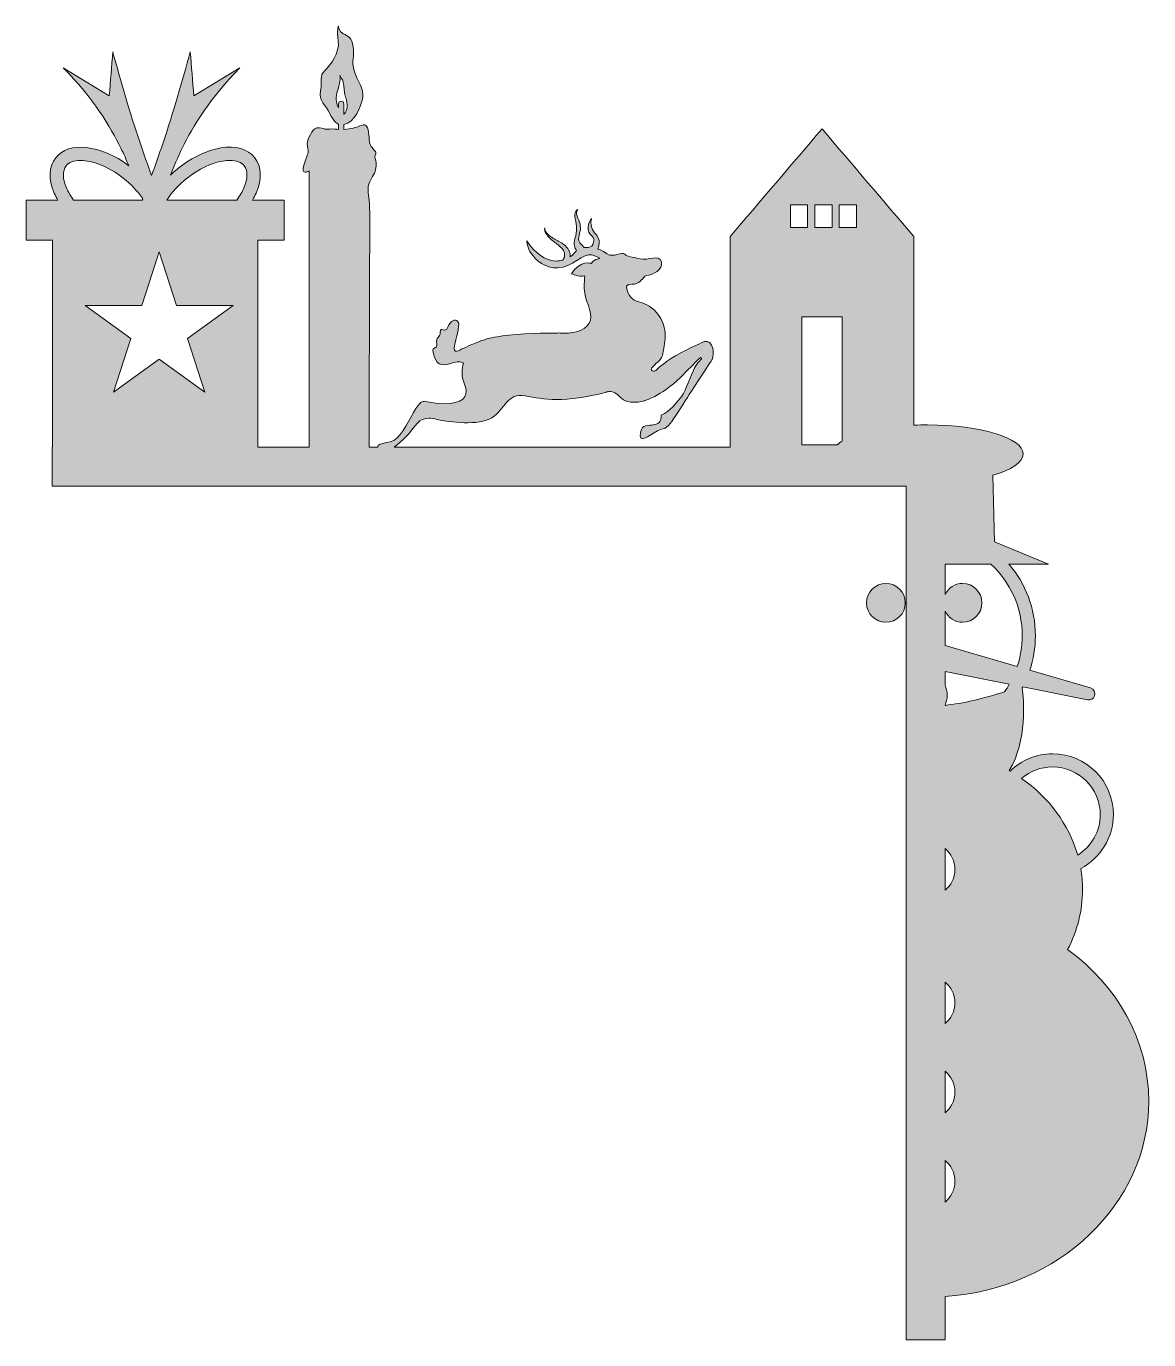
# Model space of a CAD drawing. Extents: x 309 to 2692, y -2894 to -106.
import ezdxf

# ---------------------------------------------------------------- set-up
doc = ezdxf.new("R2010")
doc.units = 0
doc.header["$MEASUREMENT"] = 0
doc.layers.add('Layer 1', color=7, linetype='Continuous')

# ---------------------------------------------------------------- blocks, each defined once
blk = doc.blocks.new('block 2')
at = {"layer": 'Layer 1', "true_color": 0xffffff}
h = blk.add_hatch(color=7, dxfattribs=at)
h.dxf.hatch_style = 2
edge = h.paths.add_edge_path()
edge.add_spline(control_points=[(2519.5, -2065.7), (2540.2, -2026.2), (2551.1, -1982.5), (2551.1, -1938.6), (2551.1, -1923.2), (2549.8, -1908.2), (2547.3, -1893.4), (2589.5, -1871.5), (2616.6, -1827.7), (2616.6, -1779.1), (2616.6, -1708), (2558.8, -1650.1), (2487.6, -1650.1), (2453.5, -1650.1), (2421.5, -1663.3), (2397.5, -1686.9), (2396.8, -1686.5), (2396.2, -1686.1), (2395.4, -1685.7), (2434.2, -1622.9), (2426.1, -1533.4), (2423.3, -1510.2), (2423.6, -1509.5), (2423.9, -1508.8), (2424.3, -1508.1), (2424.3, -1508.1), (2561.8, -1535.5), (2561.8, -1535.5), (2568.1, -1536.7), (2574.3, -1533.2), (2576.5, -1527.2), (2579.1, -1520.2), (2575.2, -1512.4), (2568, -1510.3), (2568, -1510.3), (2439.3, -1472.6), (2439.3, -1472.6), (2446.9, -1449.5), (2451, -1425), (2451, -1399.4), (2451, -1341.4), (2429.9, -1288.2), (2395, -1247.2), (2395, -1247.2), (2479.1, -1247.2), (2479.1, -1247.2), (2479.1, -1247.2), (2364.1, -1200.3), (2364.1, -1200.3), (2364.1, -1200.3), (2360.8, -1058.6), (2360.8, -1058.6), (2400.2, -1047.3), (2424.8, -1031.3), (2424.8, -1013.5), (2424.8, -979.4), (2334.2, -951.8), (2222.4, -951.8), (2212.5, -951.8), (2202.8, -952), (2193.3, -952.4), (2193.3, -952.4), (2193.3, -552), (2193.3, -552), (2128.3, -475.9), (2063.2, -399.7), (1998.2, -323.5), (1933.2, -399.7), (1868.1, -475.9), (1803.1, -552), (1803.1, -552), (1803.1, -999.2), (1803.1, -999.2), (1803.1, -999.2), (1090.3, -999.2), (1090.3, -999.2), (1123.2, -975), (1137.1, -944.8), (1149.7, -940.5), (1164.7, -935.4), (1170.4, -938.2), (1187.4, -941.6), (1204.5, -945.1), (1269.8, -954.7), (1297.7, -936.5), (1325.5, -918.4), (1330, -882.8), (1368.1, -890.2), (1406.2, -897.6), (1452.7, -905.7), (1540.9, -882.2), (1540.9, -882.2), (1554.2, -875.2), (1569.9, -893.2), (1585.6, -911.2), (1619.9, -900.9), (1619.9, -900.9), (1619.9, -900.9), (1655.9, -892.2), (1698.2, -850.5), (1740.5, -808.7), (1737.7, -807.7), (1741.9, -809.5), (1746, -811.3), (1732.8, -816.9), (1724.4, -837.8), (1716, -858.6), (1705.9, -885.4), (1697.1, -895.1), (1688.4, -904.7), (1677, -922.2), (1656.7, -931), (1656.7, -931), (1657.7, -938.5), (1654.2, -944.9), (1650.6, -951.3), (1635, -952.4), (1623.8, -953.7), (1612.5, -955), (1610.4, -974.7), (1614.2, -980.7), (1618.1, -986.7), (1649.6, -961), (1660.3, -960.4), (1670.9, -959.8), (1683.7, -937.7), (1683.7, -937.7), (1683.7, -937.7), (1708.5, -900.7), (1716.5, -887.5), (1724.4, -874.2), (1764.6, -814), (1764.6, -814), (1764.6, -814), (1771.2, -794.7), (1763.8, -782.2), (1756.4, -769.7), (1744.9, -776.3), (1744.9, -776.3), (1744.9, -776.3), (1702.4, -794.9), (1676.9, -811.7), (1651.3, -828.6), (1647.5, -835.2), (1643.9, -836.9), (1640.3, -838.6), (1630.7, -837.5), (1639.8, -827.5), (1648.8, -817.4), (1658.3, -815), (1660.4, -799.6), (1662.5, -784.3), (1675.7, -746), (1647.1, -713.3), (1618.5, -680.5), (1590.5, -701.9), (1583.1, -658.4), (1583.1, -658.4), (1582.3, -652.5), (1595.6, -653.2), (1609, -653.9), (1617.9, -641.3), (1619.2, -639.5), (1620.5, -637.8), (1622.5, -634.7), (1629.7, -633.9), (1637, -633), (1662, -622.9), (1657.3, -605.5), (1652.6, -588), (1629.2, -603.9), (1612, -599.4), (1594.8, -594.8), (1584.7, -595.2), (1579.6, -589.3), (1574.5, -583.3), (1553.8, -597.7), (1542.3, -588.9), (1530.9, -580.1), (1522.5, -578.7), (1522.5, -578.7), (1526.5, -568.1), (1525.5, -560.9), (1524.1, -556.5), (1520.8, -546.6), (1513.2, -544.1), (1509.5, -533.7), (1506.6, -525.8), (1507.8, -518.2), (1509.1, -513.3), (1506.8, -516.3), (1502.2, -523.2), (1502, -532.5), (1501.9, -535.7), (1501.6, -539.2), (1503.6, -542.8), (1508.7, -552.3), (1515.7, -551.1), (1513.4, -564.7), (1511.1, -578.3), (1493.7, -575.1), (1493.7, -575.1), (1493.7, -575.1), (1483, -565.8), (1481.9, -560.7), (1480.7, -555.6), (1483.7, -544.5), (1485, -539.8), (1486.3, -535.2), (1486.1, -525.9), (1479.7, -512.6), (1473.3, -499.2), (1480, -494.5), (1480, -494.5), (1480, -494.5), (1470.2, -497.7), (1474.2, -514), (1478.2, -530.3), (1478.3, -540), (1473.9, -555.9), (1469.5, -571.8), (1473.6, -574.1), (1477.2, -581.5), (1475, -584.6), (1470.8, -590.1), (1464, -594.9), (1464.1, -590.4), (1463.2, -585.9), (1461.2, -582.1), (1461, -581.6), (1460.7, -581), (1460.4, -580.5), (1460.4, -580.5), (1459.5, -579), (1459.5, -579), (1459.5, -579), (1458.6, -577.5), (1458.6, -577.5), (1458.3, -577), (1457.9, -576.6), (1457.5, -576.2), (1457.5, -576.2), (1455.3, -573.5), (1455.3, -573.5), (1454.6, -572.7), (1453.7, -572), (1452.9, -571.3), (1452.1, -570.5), (1451.3, -569.8), (1450.5, -569.1), (1450.5, -569.1), (1447.8, -567.2), (1447.8, -567.2), (1447, -566.6), (1446.1, -566), (1445.2, -565.4), (1445.2, -565.4), (1442.5, -563.9), (1442.5, -563.9), (1440.7, -562.8), (1438.9, -561.8), (1437.2, -560.9), (1435.5, -560), (1433.7, -559.2), (1432, -558.2), (1428.7, -556.2), (1425.3, -554.2), (1422.2, -551.9), (1419.1, -549.6), (1416.2, -547), (1413.7, -544.1), (1412.4, -542.6), (1411.3, -541), (1410.5, -539.3), (1409.7, -537.5), (1409.2, -535.6), (1409.7, -533.6), (1408.9, -535.5), (1409.1, -537.6), (1409.7, -539.6), (1410.2, -541.5), (1411.1, -543.4), (1412.2, -545.1), (1414.3, -548.6), (1417, -551.8), (1419.9, -554.6), (1422.8, -557.5), (1425.9, -560.1), (1429, -562.6), (1430.6, -563.9), (1432.3, -565), (1433.9, -566.3), (1435.6, -567.5), (1437, -568.7), (1438.5, -569.8), (1444.4, -574.4), (1449.5, -580.1), (1451.3, -586.1), (1452.2, -589.1), (1452.1, -592.1), (1451.5, -594.9), (1451.3, -595.6), (1451, -596.2), (1450.8, -596.9), (1450.5, -597.6), (1450.3, -598.3), (1449.9, -598.9), (1449.5, -599.5), (1449.2, -600.2), (1448.7, -600.7), (1448.6, -601), (1448.3, -601.3), (1448.1, -601.6), (1448, -601.7), (1447.9, -601.8), (1447.8, -601.9), (1447.8, -601.9), (1447.7, -602.1), (1447.7, -602.1), (1447.7, -602.1), (1447.7, -602.1), (1447.7, -602.1), (1447.7, -602.1), (1447.7, -602.1), (1447.7, -602.1), (1443.6, -603.1), (1438.5, -604), (1432.9, -603.9), (1411.8, -603.6), (1388.4, -587.1), (1371.8, -561), (1371.8, -561), (1371.8, -575.8), (1381.5, -588.8), (1391.1, -601.9), (1409.6, -619.5), (1437.7, -618.7), (1465.8, -617.8), (1492.5, -585.7), (1509.8, -591.1), (1527.2, -596.5), (1526, -598.8), (1526, -598.8), (1526, -598.8), (1511.3, -601.3), (1508.1, -609), (1508.1, -609), (1486.3, -601.1), (1466.4, -630.9), (1466.4, -630.9), (1481.7, -638.1), (1495.1, -635.3), (1495.1, -635.3), (1489.7, -666.4), (1499.1, -690), (1508.4, -713.5), (1513.3, -733.7), (1493.7, -747.1), (1474.1, -760.4), (1442, -756.7), (1440.3, -756.7), (1438.6, -756.7), (1372.7, -756.8), (1333.7, -761.4), (1294.7, -765.9), (1282.2, -768.2), (1232.6, -791.3), (1232.6, -791.3), (1212.4, -805.9), (1218.8, -780.3), (1225.2, -754.7), (1230.2, -737.5), (1224.8, -731.9), (1219.4, -726.2), (1210.1, -729.9), (1204, -744.3), (1198, -758.7), (1188.1, -741.7), (1187.9, -754.7), (1187.7, -767.8), (1178.1, -765), (1180.5, -779), (1183, -793), (1168.8, -783.9), (1172.8, -797.9), (1176.7, -811.9), (1179.8, -830.7), (1207.8, -822), (1235.8, -813.3), (1237, -821.4), (1237, -821.4), (1237, -821.4), (1230.7, -845.3), (1237.9, -861.2), (1245.1, -877.1), (1248.1, -897.3), (1219.9, -904.5), (1191.7, -911.7), (1157, -900.7), (1154.4, -901.7), (1151.7, -902.6), (1145.1, -900.6), (1131.3, -925.2), (1117.5, -949.8), (1103.3, -983.1), (1081.5, -987.5), (1059.7, -991.8), (1055.7, -993.9), (1055.2, -999), (1055.2, -999.1), (1055.1, -999.2), (1055.1, -999.2), (1055.1, -999.2), (1037.3, -999.2), (1037.3, -999.2), (1037.3, -999.2), (1037.8, -602.5), (1037.8, -602.5), (1037.8, -602.5), (1040.7, -497.9), (1036.1, -468.9), (1031.6, -439.9), (1037.8, -439.3), (1048.1, -417.1), (1052.5, -407.6), (1053.1, -397.9), (1050.3, -387.7), (1049.6, -385.2), (1048.8, -382.5), (1049.6, -380), (1050.1, -378.7), (1051.1, -377.6), (1051.4, -376.2), (1052, -373.9), (1050.7, -371.5), (1049.1, -369.8), (1046.3, -366.7), (1043.7, -363.9), (1041.4, -360.5), (1034.6, -350), (1038.5, -332.3), (1033.6, -321.2), (1028.6, -310.1), (1022, -316.3), (1008.4, -320.3), (995.3, -324.2), (993.5, -323.8), (983.2, -324.7), (983.2, -324.7), (983.2, -314), (983.2, -314), (1006.5, -309.9), (1019.7, -276.1), (1023.3, -257.6), (1027.1, -238), (1011.4, -221.2), (1005.2, -200.3), (999, -179.3), (1006.5, -169.8), (1003.3, -149.3), (1000.1, -128.8), (992.2, -126.7), (982.1, -121.4), (972.1, -116), (971.7, -105.6), (971.7, -105.6), (971.7, -105.6), (968.3, -113.2), (971.5, -137.3), (974.7, -161.4), (955.3, -187.7), (942.9, -199.4), (930.5, -211.1), (938, -219.9), (933.9, -242.7), (929.9, -265.5), (944.4, -270.9), (954, -291.8), (960.6, -306.1), (968.1, -311.7), (972.1, -313.8), (972.1, -313.8), (972.1, -324.8), (972.1, -324.8), (967.4, -324.2), (963.1, -323.2), (953.4, -323.8), (938, -324.6), (947.2, -322.9), (931.4, -321.2), (924.2, -320.4), (918.5, -324.2), (915.2, -330.4), (912.1, -336.1), (907.6, -343.9), (906, -350.2), (904.4, -356.8), (907.7, -363), (907.6, -369.6), (907.3, -380.7), (907.6, -371.3), (898.8, -398.1), (889.9, -424.8), (909.8, -412.6), (909.8, -412.6), (909.8, -412.6), (909.8, -999.2), (909.8, -999.2), (909.8, -999.2), (801, -999.2), (801, -999.2), (801, -999.2), (801, -559.5), (801, -559.5), (801, -559.5), (856.5, -559.5), (856.5, -559.5), (856.5, -559.5), (856.5, -474.4), (856.5, -474.4), (856.5, -474.4), (789.7, -474.4), (789.7, -474.4), (792.5, -469.5), (795, -464.5), (797.1, -459.6), (809.8, -429.9), (808.8, -403.2), (794.1, -384.6), (779.5, -365.9), (753.9, -358.6), (722, -363.9), (693.1, -368.7), (661.6, -383.6), (633.5, -405.7), (627, -410.8), (620.9, -416.1), (615.1, -421.7), (622.8, -403.1), (631, -383.4), (640.2, -364.5), (662.6, -318.3), (699.4, -257.7), (762.5, -193.7), (762.5, -193.7), (665, -253.4), (665, -253.4), (662.5, -222.1), (659.9, -190.8), (657.4, -159.5), (641, -221.7), (621.7, -287.1), (598.9, -355.1), (591.1, -378.1), (583.2, -400.6), (575.2, -422.6), (567.2, -400.6), (559.3, -378.1), (551.6, -355.1), (528.7, -287.1), (509.4, -221.7), (493.1, -159.5), (490.5, -190.8), (488, -222.1), (485.4, -253.4), (485.4, -253.4), (387.9, -193.7), (387.9, -193.7), (451, -257.7), (487.8, -318.3), (510.2, -364.5), (516.2, -376.7), (521.7, -389.2), (527, -401.6), (466.8, -356.9), (399.5, -349.2), (371.7, -384.6), (357, -403.2), (356, -429.9), (368.7, -459.6), (370.8, -464.5), (373.3, -469.5), (376.1, -474.4), (376.1, -474.4), (309.3, -474.4), (309.3, -474.4), (309.3, -474.4), (309.3, -559.5), (309.3, -559.5), (309.3, -559.5), (364.9, -559.5), (364.9, -559.5), (364.9, -559.5), (364.9, -999.2), (364.9, -999.2), (364.9, -999.2), (364.6, -999.2), (364.6, -999.2), (364.6, -999.2), (364.6, -1081.7), (364.6, -1081.7), (364.6, -1081.7), (2057.3, -1081.7), (2057.3, -1081.7), (2057.3, -1081.7), (2176.8, -1081.7), (2176.8, -1081.7), (2176.8, -1081.7), (2176.8, -1247.2), (2176.8, -1247.2), (2176.8, -1247.2), (2176.8, -1481.4), (2176.8, -1481.4), (2176.8, -1481.4), (2176.8, -1863.2), (2176.8, -1863.2), (2176.8, -1863.2), (2176.8, -1927.9), (2176.8, -1927.9), (2176.8, -1927.9), (2176.8, -2146.4), (2176.8, -2146.4), (2176.8, -2146.4), (2176.8, -2211), (2176.8, -2211), (2176.8, -2211), (2176.8, -2335.7), (2176.8, -2335.7), (2176.8, -2335.7), (2176.8, -2400.4), (2176.8, -2400.4), (2176.8, -2400.4), (2176.8, -2525.1), (2176.8, -2525.1), (2176.8, -2525.1), (2176.8, -2589.8), (2176.8, -2589.8), (2176.8, -2589.8), (2176.8, -2801.6), (2176.8, -2801.6), (2176.8, -2801.6), (2176.8, -2893.9), (2176.8, -2893.9), (2176.8, -2893.9), (2259.3, -2893.9), (2259.3, -2893.9), (2259.3, -2893.9), (2259.3, -2802.3), (2259.3, -2802.3), (2500.8, -2785.9), (2691.6, -2606.2), (2691.6, -2387.6), (2691.6, -2258), (2624.5, -2142), (2519.5, -2065.7)], knot_values=[0, 0, 0, 0, 1, 1, 1, 2, 2, 2, 3, 3, 3, 4, 4, 4, 5, 5, 5, 6, 6, 6, 7, 7, 7, 8, 8, 8, 9, 9, 9, 10, 10, 10, 11, 11, 11, 12, 12, 12, 13, 13, 13, 14, 14, 14, 15, 15, 15, 16, 16, 16, 17, 17, 17, 18, 18, 18, 19, 19, 19, 20, 20, 20, 21, 21, 21, 22, 22, 22, 23, 23, 23, 24, 24, 24, 25, 25, 25, 26, 26, 26, 27, 27, 27, 28, 28, 28, 29, 29, 29, 30, 30, 30, 31, 31, 31, 32, 32, 32, 33, 33, 33, 34, 34, 34, 35, 35, 35, 36, 36, 36, 37, 37, 37, 38, 38, 38, 39, 39, 39, 40, 40, 40, 41, 41, 41, 42, 42, 42, 43, 43, 43, 44, 44, 44, 45, 45, 45, 46, 46, 46, 47, 47, 47, 48, 48, 48, 49, 49, 49, 50, 50, 50, 51, 51, 51, 52, 52, 52, 53, 53, 53, 54, 54, 54, 55, 55, 55, 56, 56, 56, 57, 57, 57, 58, 58, 58, 59, 59, 59, 60, 60, 60, 61, 61, 61, 62, 62, 62, 63, 63, 63, 64, 64, 64, 65, 65, 65, 66, 66, 66, 67, 67, 67, 68, 68, 68, 69, 69, 69, 70, 70, 70, 71, 71, 71, 72, 72, 72, 73, 73, 73, 74, 74, 74, 75, 75, 75, 76, 76, 76, 77, 77, 77, 78, 78, 78, 79, 79, 79, 80, 80, 80, 81, 81, 81, 82, 82, 82, 83, 83, 83, 84, 84, 84, 85, 85, 85, 86, 86, 86, 87, 87, 87, 88, 88, 88, 89, 89, 89, 90, 90, 90, 91, 91, 91, 92, 92, 92, 93, 93, 93, 94, 94, 94, 95, 95, 95, 96, 96, 96, 97, 97, 97, 98, 98, 98, 99, 99, 99, 100, 100, 100, 101, 101, 101, 102, 102, 102, 103, 103, 103, 104, 104, 104, 105, 105, 105, 106, 106, 106, 107, 107, 107, 108, 108, 108, 109, 109, 109, 110, 110, 110, 111, 111, 111, 112, 112, 112, 113, 113, 113, 114, 114, 114, 115, 115, 115, 116, 116, 116, 117, 117, 117, 118, 118, 118, 119, 119, 119, 120, 120, 120, 121, 121, 121, 122, 122, 122, 123, 123, 123, 124, 124, 124, 125, 125, 125, 126, 126, 126, 127, 127, 127, 128, 128, 128, 129, 129, 129, 130, 130, 130, 131, 131, 131, 132, 132, 132, 133, 133, 133, 134, 134, 134, 135, 135, 135, 136, 136, 136, 137, 137, 137, 138, 138, 138, 139, 139, 139, 140, 140, 140, 141, 141, 141, 142, 142, 142, 143, 143, 143, 144, 144, 144, 145, 145, 145, 146, 146, 146, 147, 147, 147, 148, 148, 148, 149, 149, 149, 150, 150, 150, 151, 151, 151, 152, 152, 152, 153, 153, 153, 154, 154, 154, 155, 155, 155, 156, 156, 156, 157, 157, 157, 158, 158, 158, 159, 159, 159, 160, 160, 160, 161, 161, 161, 162, 162, 162, 163, 163, 163, 164, 164, 164, 165, 165, 165, 166, 166, 166, 167, 167, 167, 168, 168, 168, 169, 169, 169, 170, 170, 170, 171, 171, 171, 172, 172, 172, 173, 173, 173, 174, 174, 174, 175, 175, 175, 176, 176, 176, 177, 177, 177, 178, 178, 178, 179, 179, 179, 180, 180, 180, 181, 181, 181, 182, 182, 182, 183, 183, 183, 184, 184, 184, 185, 185, 185, 186, 186, 186, 187, 187, 187, 188, 188, 188, 189, 189, 189, 190, 190, 190, 191, 191, 191, 192, 192, 192, 193, 193, 193, 194, 194, 194, 195, 195, 195, 196, 196, 196, 197, 197, 197, 198, 198, 198, 199, 199, 199, 200, 200, 200, 201, 201, 201, 202, 202, 202, 203, 203, 203, 204, 204, 204, 205, 205, 205, 206, 206, 206, 207, 207, 207, 208, 208, 208, 209, 209, 209, 210, 210, 210, 211, 211, 211, 212, 212, 212, 213, 213, 213, 214, 214, 214, 215, 215, 215, 216, 216, 216, 217, 217, 217, 218, 218, 218, 218], degree=3, periodic=1)
edge = h.paths.add_edge_path()
edge.add_spline(control_points=[(968.7, -247.2), (975.8, -223.9), (976.8, -217.7), (974.5, -209.2), (974.5, -209.2), (982.6, -220.1), (983.6, -231.8), (984.7, -243.6), (983.8, -248.5), (987.1, -255.9), (990.3, -263.4), (992.8, -279.4), (986.4, -289), (985.2, -290.8), (984.2, -291.8), (983.2, -292.2), (983.2, -292.2), (983.2, -270.2), (983.2, -270.2), (983.2, -268.7), (982.6, -267.3), (981.6, -266.3), (980.6, -265.3), (979.2, -264.7), (977.7, -264.7), (974.6, -264.7), (972.1, -267.1), (972.1, -270.2), (972.1, -270.2), (972.1, -278.4), (972.1, -278.4), (968.3, -271.7), (964.6, -260.9), (968.7, -247.2)], knot_values=[0, 0, 0, 0, 1, 1, 1, 2, 2, 2, 3, 3, 3, 4, 4, 4, 5, 5, 5, 6, 6, 6, 7, 7, 7, 8, 8, 8, 9, 9, 9, 10, 10, 10, 11, 11, 11, 11], degree=3, periodic=1)
edge = h.paths.add_edge_path()
edge.add_spline(control_points=[(650.9, -427.8), (675.4, -408.6), (702.3, -395.8), (726.6, -391.7), (731.7, -390.9), (736.6, -390.4), (741.2, -390.4), (755.2, -390.4), (766.1, -394.4), (772, -402), (779.9, -412), (779.6, -429), (771.2, -448.5), (767.5, -457.2), (762.4, -465.9), (756.3, -474.4), (756.3, -474.4), (607.7, -474.4), (607.7, -474.4), (618.2, -457.9), (633.1, -441.9), (650.9, -427.8)], knot_values=[0, 0, 0, 0, 1, 1, 1, 2, 2, 2, 3, 3, 3, 4, 4, 4, 5, 5, 5, 6, 6, 6, 7, 7, 7, 7], degree=3, periodic=1)
h.paths.add_polyline_path([(591.5, -584.3), (628.5, -698.2), (748.3, -698.2), (651.4, -768.7), (688.4, -882.6), (591.5, -812.2), (494.5, -882.6), (531.5, -768.7), (434.6, -698.2), (554.4, -698.2)])
edge = h.paths.add_edge_path()
edge.add_spline(control_points=[(393.8, -402), (399.7, -394.5), (410.6, -390.6), (424.7, -390.6), (448.9, -390.6), (482.3, -402.3), (514.9, -427.8), (531.5, -440.8), (545.4, -455.6), (555.7, -470.8), (556, -471.4), (556.3, -472.1), (556.6, -472.7), (556.3, -473.3), (556.1, -473.8), (555.9, -474.4), (555.9, -474.4), (409.5, -474.4), (409.5, -474.4), (403.4, -465.9), (398.3, -457.2), (394.6, -448.5), (386.3, -429), (386, -412), (393.8, -402)], knot_values=[0, 0, 0, 0, 1, 1, 1, 2, 2, 2, 3, 3, 3, 4, 4, 4, 5, 5, 5, 6, 6, 6, 7, 7, 7, 8, 8, 8, 8], degree=3, periodic=1)
edge = h.paths.add_edge_path()
edge.add_spline(control_points=[(2030.6, -993.8), (2030.6, -993.8), (1955.4, -993.8), (1955.4, -993.8), (1955.4, -993.8), (1955.4, -722.5), (1955.4, -722.5), (1955.4, -722.5), (2041, -722.5), (2041, -722.5), (2041, -722.5), (2041, -986.1), (2041, -986.1), (2037, -988.6), (2033.5, -991.1), (2030.6, -993.8)], knot_values=[0, 0, 0, 0, 1, 1, 1, 2, 2, 2, 3, 3, 3, 4, 4, 4, 5, 5, 5, 5], degree=3, periodic=1)
h.paths.add_polyline_path([(2034.9, -484.6), (2071.2, -484.6), (2071.2, -532.8), (2034.9, -532.8)])
h.paths.add_polyline_path([(1983.1, -484.6), (2019.5, -484.6), (2019.5, -532.8), (1983.1, -532.8)])
h.paths.add_polyline_path([(1931.4, -484.6), (1967.7, -484.6), (1967.7, -532.8), (1931.4, -532.8)])
edge = h.paths.add_edge_path()
edge.add_spline(control_points=[(2356.5, -1247.2), (2397.4, -1285.1), (2423.1, -1339.3), (2423.1, -1399.4), (2423.1, -1422.3), (2419.3, -1444.2), (2412.5, -1464.8), (2412.5, -1464.8), (2259.3, -1419.9), (2259.3, -1419.9), (2259.3, -1419.9), (2259.3, -1347.3), (2259.3, -1347.3), (2265.9, -1361.1), (2280, -1370.7), (2296.4, -1370.7), (2319.2, -1370.7), (2337.7, -1352.3), (2337.7, -1329.6), (2337.7, -1306.8), (2319.2, -1288.4), (2296.4, -1288.4), (2280, -1288.4), (2265.9, -1298), (2259.3, -1311.9), (2259.3, -1311.9), (2259.3, -1247.2), (2259.3, -1247.2), (2259.3, -1247.2), (2356.5, -1247.2), (2356.5, -1247.2)], knot_values=[0, 0, 0, 0, 1, 1, 1, 2, 2, 2, 3, 3, 3, 4, 4, 4, 5, 5, 5, 6, 6, 6, 7, 7, 7, 8, 8, 8, 9, 9, 9, 10, 10, 10, 10], degree=3, periodic=1)
edge = h.paths.add_edge_path()
edge.add_spline(control_points=[(2259.3, -2601.6), (2259.3, -2601.6), (2259.3, -2513.3), (2259.3, -2513.3), (2272.1, -2523.7), (2280.4, -2539.6), (2280.4, -2557.5), (2280.4, -2575.3), (2272.1, -2591.2), (2259.3, -2601.6)], knot_values=[0, 0, 0, 0, 1, 1, 1, 2, 2, 2, 3, 3, 3, 3], degree=3, periodic=1)
edge = h.paths.add_edge_path()
edge.add_spline(control_points=[(2259.3, -2412.2), (2259.3, -2412.2), (2259.3, -2323.9), (2259.3, -2323.9), (2272.1, -2334.3), (2280.4, -2350.2), (2280.4, -2368.1), (2280.4, -2385.9), (2272.1, -2401.8), (2259.3, -2412.2)], knot_values=[0, 0, 0, 0, 1, 1, 1, 2, 2, 2, 3, 3, 3, 3], degree=3, periodic=1)
edge = h.paths.add_edge_path()
edge.add_spline(control_points=[(2259.3, -2222.8), (2259.3, -2222.8), (2259.3, -2134.6), (2259.3, -2134.6), (2272.1, -2145), (2280.4, -2160.9), (2280.4, -2178.7), (2280.4, -2196.5), (2272.1, -2212.4), (2259.3, -2222.8)], knot_values=[0, 0, 0, 0, 1, 1, 1, 2, 2, 2, 3, 3, 3, 3], degree=3, periodic=1)
edge = h.paths.add_edge_path()
edge.add_spline(control_points=[(2259.3, -1939.7), (2259.3, -1939.7), (2259.3, -1851.4), (2259.3, -1851.4), (2272.1, -1861.8), (2280.4, -1877.7), (2280.4, -1895.6), (2280.4, -1913.4), (2272.1, -1929.3), (2259.3, -1939.7)], knot_values=[0, 0, 0, 0, 1, 1, 1, 2, 2, 2, 3, 3, 3, 3], degree=3, periodic=1)
edge = h.paths.add_edge_path()
edge.add_spline(control_points=[(2259.3, -1547.3), (2259.3, -1547.3), (2259.3, -1547.3), (2259.3, -1547.3), (2262.1, -1540.6), (2263.8, -1533.3), (2263.8, -1525.6), (2263.8, -1517.9), (2262.2, -1510.6), (2259.3, -1503.9), (2259.3, -1503.9), (2259.3, -1475.3), (2259.3, -1475.3), (2259.3, -1475.3), (2395.6, -1502.4), (2395.6, -1502.4), (2392.5, -1507.9), (2389.2, -1513.1), (2385.6, -1518.2), (2340.2, -1533.6), (2297.9, -1542.7), (2259.3, -1547.3)], knot_values=[0, 0, 0, 0, 1, 1, 1, 2, 2, 2, 3, 3, 3, 4, 4, 4, 5, 5, 5, 6, 6, 6, 7, 7, 7, 7], degree=3, periodic=1)
edge = h.paths.add_edge_path()
edge.add_spline(control_points=[(2421.8, -1702.4), (2440, -1686.7), (2463.1, -1678), (2487.6, -1678), (2543.4, -1678), (2588.7, -1723.4), (2588.7, -1779.1), (2588.7, -1814.6), (2570.2, -1846.9), (2540.9, -1865), (2522.3, -1799.7), (2479.6, -1742.9), (2421.8, -1702.4)], knot_values=[0, 0, 0, 0, 1, 1, 1, 2, 2, 2, 3, 3, 3, 4, 4, 4, 4], degree=3, periodic=1)
h = blk.add_hatch(color=7, dxfattribs=at)
h.dxf.hatch_style = 2
edge = h.paths.add_edge_path()
edge.add_spline(control_points=[(2133.8, -1288.4), (2111.1, -1288.4), (2092.6, -1306.8), (2092.6, -1329.6), (2092.6, -1352.3), (2111.1, -1370.7), (2133.8, -1370.7), (2156.6, -1370.7), (2175, -1352.3), (2175, -1329.6), (2175, -1306.8), (2156.6, -1288.4), (2133.8, -1288.4)], knot_values=[0, 0, 0, 0, 1, 1, 1, 2, 2, 2, 3, 3, 3, 4, 4, 4, 4], degree=3, periodic=1)
at = {"layer": 'Layer 1', "lineweight": 0}
for points in [[(1931.4, -484.6), (1967.7, -484.6), (1967.7, -532.8), (1931.4, -532.8), (1931.4, -484.6)], [(1983.1, -484.6), (2019.5, -484.6), (2019.5, -532.8), (1983.1, -532.8), (1983.1, -484.6)], [(2034.9, -484.6), (2071.2, -484.6), (2071.2, -532.8), (2034.9, -532.8), (2034.9, -484.6)], [(591.5, -584.3), (628.5, -698.2), (748.3, -698.2), (651.4, -768.7), (688.4, -882.6), (591.5, -812.2), (494.5, -882.6), (531.5, -768.7), (434.6, -698.2), (554.4, -698.2), (591.5, -584.3)]]:
    blk.add_lwpolyline(points, dxfattribs=at)
for points, knots in [([(2519.5, -2065.7), (2540.2, -2026.2), (2551.1, -1982.5), (2551.1, -1938.6), (2551.1, -1923.2), (2549.8, -1908.2), (2547.3, -1893.4), (2589.5, -1871.5), (2616.6, -1827.7), (2616.6, -1779.1), (2616.6, -1708), (2558.8, -1650.1), (2487.6, -1650.1), (2453.5, -1650.1), (2421.5, -1663.3), (2397.5, -1686.9), (2396.8, -1686.5), (2396.2, -1686.1), (2395.4, -1685.7), (2434.2, -1622.9), (2426.1, -1533.4), (2423.3, -1510.2), (2423.6, -1509.5), (2423.9, -1508.8), (2424.3, -1508.1), (2424.3, -1508.1), (2561.8, -1535.5), (2561.8, -1535.5), (2568.1, -1536.7), (2574.3, -1533.2), (2576.5, -1527.2), (2579.1, -1520.2), (2575.2, -1512.4), (2568, -1510.3), (2568, -1510.3), (2439.3, -1472.6), (2439.3, -1472.6), (2446.9, -1449.5), (2451, -1425), (2451, -1399.4), (2451, -1341.4), (2429.9, -1288.2), (2395, -1247.2), (2395, -1247.2), (2479.1, -1247.2), (2479.1, -1247.2), (2479.1, -1247.2), (2364.1, -1200.3), (2364.1, -1200.3), (2364.1, -1200.3), (2360.8, -1058.6), (2360.8, -1058.6), (2400.2, -1047.3), (2424.8, -1031.3), (2424.8, -1013.5), (2424.8, -979.4), (2334.2, -951.8), (2222.4, -951.8), (2212.5, -951.8), (2202.8, -952), (2193.3, -952.4), (2193.3, -952.4), (2193.3, -552), (2193.3, -552), (2128.3, -475.9), (2063.2, -399.7), (1998.2, -323.5), (1933.2, -399.7), (1868.1, -475.9), (1803.1, -552), (1803.1, -552), (1803.1, -999.2), (1803.1, -999.2), (1803.1, -999.2), (1090.3, -999.2), (1090.3, -999.2), (1123.2, -975), (1137.1, -944.8), (1149.7, -940.5), (1164.7, -935.4), (1170.4, -938.2), (1187.4, -941.6), (1204.5, -945.1), (1269.8, -954.7), (1297.7, -936.5), (1325.5, -918.4), (1330, -882.8), (1368.1, -890.2), (1406.2, -897.6), (1452.7, -905.7), (1540.9, -882.2), (1540.9, -882.2), (1554.2, -875.2), (1569.9, -893.2), (1585.6, -911.2), (1619.9, -900.9), (1619.9, -900.9), (1619.9, -900.9), (1655.9, -892.2), (1698.2, -850.5), (1740.5, -808.7), (1737.7, -807.7), (1741.9, -809.5), (1746, -811.3), (1732.8, -816.9), (1724.4, -837.8), (1716, -858.6), (1705.9, -885.4), (1697.1, -895.1), (1688.4, -904.7), (1677, -922.2), (1656.7, -931), (1656.7, -931), (1657.7, -938.5), (1654.2, -944.9), (1650.6, -951.3), (1635, -952.4), (1623.8, -953.7), (1612.5, -955), (1610.4, -974.7), (1614.2, -980.7), (1618.1, -986.7), (1649.6, -961), (1660.3, -960.4), (1670.9, -959.8), (1683.7, -937.7), (1683.7, -937.7), (1683.7, -937.7), (1708.5, -900.7), (1716.5, -887.5), (1724.4, -874.2), (1764.6, -814), (1764.6, -814), (1764.6, -814), (1771.2, -794.7), (1763.8, -782.2), (1756.4, -769.7), (1744.9, -776.3), (1744.9, -776.3), (1744.9, -776.3), (1702.4, -794.9), (1676.9, -811.7), (1651.3, -828.6), (1647.5, -835.2), (1643.9, -836.9), (1640.3, -838.6), (1630.7, -837.5), (1639.8, -827.5), (1648.8, -817.4), (1658.3, -815), (1660.4, -799.6), (1662.5, -784.3), (1675.7, -746), (1647.1, -713.3), (1618.5, -680.5), (1590.5, -701.9), (1583.1, -658.4), (1583.1, -658.4), (1582.3, -652.5), (1595.6, -653.2), (1609, -653.9), (1617.9, -641.3), (1619.2, -639.5), (1620.5, -637.8), (1622.5, -634.7), (1629.7, -633.9), (1637, -633), (1662, -622.9), (1657.3, -605.5), (1652.6, -588), (1629.2, -603.9), (1612, -599.4), (1594.8, -594.8), (1584.7, -595.2), (1579.6, -589.3), (1574.5, -583.3), (1553.8, -597.7), (1542.3, -588.9), (1530.9, -580.1), (1522.5, -578.7), (1522.5, -578.7), (1526.5, -568.1), (1525.5, -560.9), (1524.1, -556.5), (1520.8, -546.6), (1513.2, -544.1), (1509.5, -533.7), (1506.6, -525.8), (1507.8, -518.2), (1509.1, -513.3), (1506.8, -516.3), (1502.2, -523.2), (1502, -532.5), (1501.9, -535.7), (1501.6, -539.2), (1503.6, -542.8), (1508.7, -552.3), (1515.7, -551.1), (1513.4, -564.7), (1511.1, -578.3), (1493.7, -575.1), (1493.7, -575.1), (1493.7, -575.1), (1483, -565.8), (1481.9, -560.7), (1480.7, -555.6), (1483.7, -544.5), (1485, -539.8), (1486.3, -535.2), (1486.1, -525.9), (1479.7, -512.6), (1473.3, -499.2), (1480, -494.5), (1480, -494.5), (1480, -494.5), (1470.2, -497.7), (1474.2, -514), (1478.2, -530.3), (1478.3, -540), (1473.9, -555.9), (1469.5, -571.8), (1473.6, -574.1), (1477.2, -581.5), (1475, -584.6), (1470.8, -590.1), (1464, -594.9), (1464.1, -590.4), (1463.2, -585.9), (1461.2, -582.1), (1461, -581.6), (1460.7, -581), (1460.4, -580.5), (1460.4, -580.5), (1459.5, -579), (1459.5, -579), (1459.5, -579), (1458.6, -577.5), (1458.6, -577.5), (1458.3, -577), (1457.9, -576.6), (1457.5, -576.2), (1457.5, -576.2), (1455.3, -573.5), (1455.3, -573.5), (1454.6, -572.7), (1453.7, -572), (1452.9, -571.3), (1452.1, -570.5), (1451.3, -569.8), (1450.5, -569.1), (1450.5, -569.1), (1447.8, -567.2), (1447.8, -567.2), (1447, -566.6), (1446.1, -566), (1445.2, -565.4), (1445.2, -565.4), (1442.5, -563.9), (1442.5, -563.9), (1440.7, -562.8), (1438.9, -561.8), (1437.2, -560.9), (1435.5, -560), (1433.7, -559.2), (1432, -558.2), (1428.7, -556.2), (1425.3, -554.2), (1422.2, -551.9), (1419.1, -549.6), (1416.2, -547), (1413.7, -544.1), (1412.4, -542.6), (1411.3, -541), (1410.5, -539.3), (1409.7, -537.5), (1409.2, -535.6), (1409.7, -533.6), (1408.9, -535.5), (1409.1, -537.6), (1409.7, -539.6), (1410.2, -541.5), (1411.1, -543.4), (1412.2, -545.1), (1414.3, -548.6), (1417, -551.8), (1419.9, -554.6), (1422.8, -557.5), (1425.9, -560.1), (1429, -562.6), (1430.6, -563.9), (1432.3, -565), (1433.9, -566.3), (1435.6, -567.5), (1437, -568.7), (1438.5, -569.8), (1444.4, -574.4), (1449.5, -580.1), (1451.3, -586.1), (1452.2, -589.1), (1452.1, -592.1), (1451.5, -594.9), (1451.3, -595.6), (1451, -596.2), (1450.8, -596.9), (1450.5, -597.6), (1450.3, -598.3), (1449.9, -598.9), (1449.5, -599.5), (1449.2, -600.2), (1448.7, -600.7), (1448.6, -601), (1448.3, -601.3), (1448.1, -601.6), (1448, -601.7), (1447.9, -601.8), (1447.8, -601.9), (1447.8, -601.9), (1447.7, -602.1), (1447.7, -602.1), (1447.7, -602.1), (1447.7, -602.1), (1447.7, -602.1), (1447.7, -602.1), (1447.7, -602.1), (1447.7, -602.1), (1443.6, -603.1), (1438.5, -604), (1432.9, -603.9), (1411.8, -603.6), (1388.4, -587.1), (1371.8, -561), (1371.8, -561), (1371.8, -575.8), (1381.5, -588.8), (1391.1, -601.9), (1409.6, -619.5), (1437.7, -618.7), (1465.8, -617.8), (1492.5, -585.7), (1509.8, -591.1), (1527.2, -596.5), (1526, -598.8), (1526, -598.8), (1526, -598.8), (1511.3, -601.3), (1508.1, -609), (1508.1, -609), (1486.3, -601.1), (1466.4, -630.9), (1466.4, -630.9), (1481.7, -638.1), (1495.1, -635.3), (1495.1, -635.3), (1489.7, -666.4), (1499.1, -690), (1508.4, -713.5), (1513.3, -733.7), (1493.7, -747.1), (1474.1, -760.4), (1442, -756.7), (1440.3, -756.7), (1438.6, -756.7), (1372.7, -756.8), (1333.7, -761.4), (1294.7, -765.9), (1282.2, -768.2), (1232.6, -791.3), (1232.6, -791.3), (1212.4, -805.9), (1218.8, -780.3), (1225.2, -754.7), (1230.2, -737.5), (1224.8, -731.9), (1219.4, -726.2), (1210.1, -729.9), (1204, -744.3), (1198, -758.7), (1188.1, -741.7), (1187.9, -754.7), (1187.7, -767.8), (1178.1, -765), (1180.5, -779), (1183, -793), (1168.8, -783.9), (1172.8, -797.9), (1176.7, -811.9), (1179.8, -830.7), (1207.8, -822), (1235.8, -813.3), (1237, -821.4), (1237, -821.4), (1237, -821.4), (1230.7, -845.3), (1237.9, -861.2), (1245.1, -877.1), (1248.1, -897.3), (1219.9, -904.5), (1191.7, -911.7), (1157, -900.7), (1154.4, -901.7), (1151.7, -902.6), (1145.1, -900.6), (1131.3, -925.2), (1117.5, -949.8), (1103.3, -983.1), (1081.5, -987.5), (1059.7, -991.8), (1055.7, -993.9), (1055.2, -999), (1055.2, -999.1), (1055.1, -999.2), (1055.1, -999.2), (1055.1, -999.2), (1037.3, -999.2), (1037.3, -999.2), (1037.3, -999.2), (1037.8, -602.5), (1037.8, -602.5), (1037.8, -602.5), (1040.7, -497.9), (1036.1, -468.9), (1031.6, -439.9), (1037.8, -439.3), (1048.1, -417.1), (1052.5, -407.6), (1053.1, -397.9), (1050.3, -387.7), (1049.6, -385.2), (1048.8, -382.5), (1049.6, -380), (1050.1, -378.7), (1051.1, -377.6), (1051.4, -376.2), (1052, -373.9), (1050.7, -371.5), (1049.1, -369.8), (1046.3, -366.7), (1043.7, -363.9), (1041.4, -360.5), (1034.6, -350), (1038.5, -332.3), (1033.6, -321.2), (1028.6, -310.1), (1022, -316.3), (1008.4, -320.3), (995.3, -324.2), (993.5, -323.8), (983.2, -324.7), (983.2, -324.7), (983.2, -314), (983.2, -314), (1006.5, -309.9), (1019.7, -276.1), (1023.3, -257.6), (1027.1, -238), (1011.4, -221.2), (1005.2, -200.3), (999, -179.3), (1006.5, -169.8), (1003.3, -149.3), (1000.1, -128.8), (992.2, -126.7), (982.1, -121.4), (972.1, -116), (971.7, -105.6), (971.7, -105.6), (971.7, -105.6), (968.3, -113.2), (971.5, -137.3), (974.7, -161.4), (955.3, -187.7), (942.9, -199.4), (930.5, -211.1), (938, -219.9), (933.9, -242.7), (929.9, -265.5), (944.4, -270.9), (954, -291.8), (960.6, -306.1), (968.1, -311.7), (972.1, -313.8), (972.1, -313.8), (972.1, -324.8), (972.1, -324.8), (967.4, -324.2), (963.1, -323.2), (953.4, -323.8), (938, -324.6), (947.2, -322.9), (931.4, -321.2), (924.2, -320.4), (918.5, -324.2), (915.2, -330.4), (912.1, -336.1), (907.6, -343.9), (906, -350.2), (904.4, -356.8), (907.7, -363), (907.6, -369.6), (907.3, -380.7), (907.6, -371.3), (898.8, -398.1), (889.9, -424.8), (909.8, -412.6), (909.8, -412.6), (909.8, -412.6), (909.8, -999.2), (909.8, -999.2), (909.8, -999.2), (801, -999.2), (801, -999.2), (801, -999.2), (801, -559.5), (801, -559.5), (801, -559.5), (856.5, -559.5), (856.5, -559.5), (856.5, -559.5), (856.5, -474.4), (856.5, -474.4), (856.5, -474.4), (789.7, -474.4), (789.7, -474.4), (792.5, -469.5), (795, -464.5), (797.1, -459.6), (809.8, -429.9), (808.8, -403.2), (794.1, -384.6), (779.5, -365.9), (753.9, -358.6), (722, -363.9), (693.1, -368.7), (661.6, -383.6), (633.5, -405.7), (627, -410.8), (620.9, -416.1), (615.1, -421.7), (622.8, -403.1), (631, -383.4), (640.2, -364.5), (662.6, -318.3), (699.4, -257.7), (762.5, -193.7), (762.5, -193.7), (665, -253.4), (665, -253.4), (662.5, -222.1), (659.9, -190.8), (657.4, -159.5), (641, -221.7), (621.7, -287.1), (598.9, -355.1), (591.1, -378.1), (583.2, -400.6), (575.2, -422.6), (567.2, -400.6), (559.3, -378.1), (551.6, -355.1), (528.7, -287.1), (509.4, -221.7), (493.1, -159.5), (490.5, -190.8), (488, -222.1), (485.4, -253.4), (485.4, -253.4), (387.9, -193.7), (387.9, -193.7), (451, -257.7), (487.8, -318.3), (510.2, -364.5), (516.2, -376.7), (521.7, -389.2), (527, -401.6), (466.8, -356.9), (399.5, -349.2), (371.7, -384.6), (357, -403.2), (356, -429.9), (368.7, -459.6), (370.8, -464.5), (373.3, -469.5), (376.1, -474.4), (376.1, -474.4), (309.3, -474.4), (309.3, -474.4), (309.3, -474.4), (309.3, -559.5), (309.3, -559.5), (309.3, -559.5), (364.9, -559.5), (364.9, -559.5), (364.9, -559.5), (364.9, -999.2), (364.9, -999.2), (364.9, -999.2), (364.6, -999.2), (364.6, -999.2), (364.6, -999.2), (364.6, -1081.7), (364.6, -1081.7), (364.6, -1081.7), (2057.3, -1081.7), (2057.3, -1081.7), (2057.3, -1081.7), (2176.8, -1081.7), (2176.8, -1081.7), (2176.8, -1081.7), (2176.8, -1247.2), (2176.8, -1247.2), (2176.8, -1247.2), (2176.8, -1481.4), (2176.8, -1481.4), (2176.8, -1481.4), (2176.8, -1863.2), (2176.8, -1863.2), (2176.8, -1863.2), (2176.8, -1927.9), (2176.8, -1927.9), (2176.8, -1927.9), (2176.8, -2146.4), (2176.8, -2146.4), (2176.8, -2146.4), (2176.8, -2211), (2176.8, -2211), (2176.8, -2211), (2176.8, -2335.7), (2176.8, -2335.7), (2176.8, -2335.7), (2176.8, -2400.4), (2176.8, -2400.4), (2176.8, -2400.4), (2176.8, -2525.1), (2176.8, -2525.1), (2176.8, -2525.1), (2176.8, -2589.8), (2176.8, -2589.8), (2176.8, -2589.8), (2176.8, -2801.6), (2176.8, -2801.6), (2176.8, -2801.6), (2176.8, -2893.9), (2176.8, -2893.9), (2176.8, -2893.9), (2259.3, -2893.9), (2259.3, -2893.9), (2259.3, -2893.9), (2259.3, -2802.3), (2259.3, -2802.3), (2500.8, -2785.9), (2691.6, -2606.2), (2691.6, -2387.6), (2691.6, -2258), (2624.5, -2142), (2519.5, -2065.7)], [0, 0, 0, 0, 1, 1, 1, 2, 2, 2, 3, 3, 3, 4, 4, 4, 5, 5, 5, 6, 6, 6, 7, 7, 7, 8, 8, 8, 9, 9, 9, 10, 10, 10, 11, 11, 11, 12, 12, 12, 13, 13, 13, 14, 14, 14, 15, 15, 15, 16, 16, 16, 17, 17, 17, 18, 18, 18, 19, 19, 19, 20, 20, 20, 21, 21, 21, 22, 22, 22, 23, 23, 23, 24, 24, 24, 25, 25, 25, 26, 26, 26, 27, 27, 27, 28, 28, 28, 29, 29, 29, 30, 30, 30, 31, 31, 31, 32, 32, 32, 33, 33, 33, 34, 34, 34, 35, 35, 35, 36, 36, 36, 37, 37, 37, 38, 38, 38, 39, 39, 39, 40, 40, 40, 41, 41, 41, 42, 42, 42, 43, 43, 43, 44, 44, 44, 45, 45, 45, 46, 46, 46, 47, 47, 47, 48, 48, 48, 49, 49, 49, 50, 50, 50, 51, 51, 51, 52, 52, 52, 53, 53, 53, 54, 54, 54, 55, 55, 55, 56, 56, 56, 57, 57, 57, 58, 58, 58, 59, 59, 59, 60, 60, 60, 61, 61, 61, 62, 62, 62, 63, 63, 63, 64, 64, 64, 65, 65, 65, 66, 66, 66, 67, 67, 67, 68, 68, 68, 69, 69, 69, 70, 70, 70, 71, 71, 71, 72, 72, 72, 73, 73, 73, 74, 74, 74, 75, 75, 75, 76, 76, 76, 77, 77, 77, 78, 78, 78, 79, 79, 79, 80, 80, 80, 81, 81, 81, 82, 82, 82, 83, 83, 83, 84, 84, 84, 85, 85, 85, 86, 86, 86, 87, 87, 87, 88, 88, 88, 89, 89, 89, 90, 90, 90, 91, 91, 91, 92, 92, 92, 93, 93, 93, 94, 94, 94, 95, 95, 95, 96, 96, 96, 97, 97, 97, 98, 98, 98, 99, 99, 99, 100, 100, 100, 101, 101, 101, 102, 102, 102, 103, 103, 103, 104, 104, 104, 105, 105, 105, 106, 106, 106, 107, 107, 107, 108, 108, 108, 109, 109, 109, 110, 110, 110, 111, 111, 111, 112, 112, 112, 113, 113, 113, 114, 114, 114, 115, 115, 115, 116, 116, 116, 117, 117, 117, 118, 118, 118, 119, 119, 119, 120, 120, 120, 121, 121, 121, 122, 122, 122, 123, 123, 123, 124, 124, 124, 125, 125, 125, 126, 126, 126, 127, 127, 127, 128, 128, 128, 129, 129, 129, 130, 130, 130, 131, 131, 131, 132, 132, 132, 133, 133, 133, 134, 134, 134, 135, 135, 135, 136, 136, 136, 137, 137, 137, 138, 138, 138, 139, 139, 139, 140, 140, 140, 141, 141, 141, 142, 142, 142, 143, 143, 143, 144, 144, 144, 145, 145, 145, 146, 146, 146, 147, 147, 147, 148, 148, 148, 149, 149, 149, 150, 150, 150, 151, 151, 151, 152, 152, 152, 153, 153, 153, 154, 154, 154, 155, 155, 155, 156, 156, 156, 157, 157, 157, 158, 158, 158, 159, 159, 159, 160, 160, 160, 161, 161, 161, 162, 162, 162, 163, 163, 163, 164, 164, 164, 165, 165, 165, 166, 166, 166, 167, 167, 167, 168, 168, 168, 169, 169, 169, 170, 170, 170, 171, 171, 171, 172, 172, 172, 173, 173, 173, 174, 174, 174, 175, 175, 175, 176, 176, 176, 177, 177, 177, 178, 178, 178, 179, 179, 179, 180, 180, 180, 181, 181, 181, 182, 182, 182, 183, 183, 183, 184, 184, 184, 185, 185, 185, 186, 186, 186, 187, 187, 187, 188, 188, 188, 189, 189, 189, 190, 190, 190, 191, 191, 191, 192, 192, 192, 193, 193, 193, 194, 194, 194, 195, 195, 195, 196, 196, 196, 197, 197, 197, 198, 198, 198, 199, 199, 199, 200, 200, 200, 201, 201, 201, 202, 202, 202, 203, 203, 203, 204, 204, 204, 205, 205, 205, 206, 206, 206, 207, 207, 207, 208, 208, 208, 209, 209, 209, 210, 210, 210, 211, 211, 211, 212, 212, 212, 213, 213, 213, 214, 214, 214, 215, 215, 215, 216, 216, 216, 217, 217, 217, 218, 218, 218, 218]), ([(968.7, -247.2), (975.8, -223.9), (976.8, -217.7), (974.5, -209.2), (974.5, -209.2), (982.6, -220.1), (983.6, -231.8), (984.7, -243.6), (983.8, -248.5), (987.1, -255.9), (990.3, -263.4), (992.8, -279.4), (986.4, -289), (985.2, -290.8), (984.2, -291.8), (983.2, -292.2), (983.2, -292.2), (983.2, -270.2), (983.2, -270.2), (983.2, -268.7), (982.6, -267.3), (981.6, -266.3), (980.6, -265.3), (979.2, -264.7), (977.7, -264.7), (974.6, -264.7), (972.1, -267.1), (972.1, -270.2), (972.1, -270.2), (972.1, -278.4), (972.1, -278.4), (968.3, -271.7), (964.6, -260.9), (968.7, -247.2)], [0, 0, 0, 0, 1, 1, 1, 2, 2, 2, 3, 3, 3, 4, 4, 4, 5, 5, 5, 6, 6, 6, 7, 7, 7, 8, 8, 8, 9, 9, 9, 10, 10, 10, 11, 11, 11, 11]), ([(393.8, -402), (399.7, -394.5), (410.6, -390.6), (424.7, -390.6), (448.9, -390.6), (482.3, -402.3), (514.9, -427.8), (531.5, -440.8), (545.4, -455.6), (555.7, -470.8), (556, -471.4), (556.3, -472.1), (556.6, -472.7), (556.3, -473.3), (556.1, -473.8), (555.9, -474.4), (555.9, -474.4), (409.5, -474.4), (409.5, -474.4), (403.4, -465.9), (398.3, -457.2), (394.6, -448.5), (386.3, -429), (386, -412), (393.8, -402)], [0, 0, 0, 0, 1, 1, 1, 2, 2, 2, 3, 3, 3, 4, 4, 4, 5, 5, 5, 6, 6, 6, 7, 7, 7, 8, 8, 8, 8]), ([(650.9, -427.8), (675.4, -408.6), (702.3, -395.8), (726.6, -391.7), (731.7, -390.9), (736.6, -390.4), (741.2, -390.4), (755.2, -390.4), (766.1, -394.4), (772, -402), (779.9, -412), (779.6, -429), (771.2, -448.5), (767.5, -457.2), (762.4, -465.9), (756.3, -474.4), (756.3, -474.4), (607.7, -474.4), (607.7, -474.4), (618.2, -457.9), (633.1, -441.9), (650.9, -427.8)], [0, 0, 0, 0, 1, 1, 1, 2, 2, 2, 3, 3, 3, 4, 4, 4, 5, 5, 5, 6, 6, 6, 7, 7, 7, 7]), ([(2030.6, -993.8), (2030.6, -993.8), (1955.4, -993.8), (1955.4, -993.8), (1955.4, -993.8), (1955.4, -722.5), (1955.4, -722.5), (1955.4, -722.5), (2041, -722.5), (2041, -722.5), (2041, -722.5), (2041, -986.1), (2041, -986.1), (2037, -988.6), (2033.5, -991.1), (2030.6, -993.8)], [0, 0, 0, 0, 1, 1, 1, 2, 2, 2, 3, 3, 3, 4, 4, 4, 5, 5, 5, 5]), ([(2356.5, -1247.2), (2397.4, -1285.1), (2423.1, -1339.3), (2423.1, -1399.4), (2423.1, -1422.3), (2419.3, -1444.2), (2412.5, -1464.8), (2412.5, -1464.8), (2259.3, -1419.9), (2259.3, -1419.9), (2259.3, -1419.9), (2259.3, -1347.3), (2259.3, -1347.3), (2265.9, -1361.1), (2280, -1370.7), (2296.4, -1370.7), (2319.2, -1370.7), (2337.7, -1352.3), (2337.7, -1329.6), (2337.7, -1306.8), (2319.2, -1288.4), (2296.4, -1288.4), (2280, -1288.4), (2265.9, -1298), (2259.3, -1311.9), (2259.3, -1311.9), (2259.3, -1247.2), (2259.3, -1247.2), (2259.3, -1247.2), (2356.5, -1247.2), (2356.5, -1247.2)], [0, 0, 0, 0, 1, 1, 1, 2, 2, 2, 3, 3, 3, 4, 4, 4, 5, 5, 5, 6, 6, 6, 7, 7, 7, 8, 8, 8, 9, 9, 9, 10, 10, 10, 10]), ([(2133.8, -1288.4), (2111.1, -1288.4), (2092.6, -1306.8), (2092.6, -1329.6), (2092.6, -1352.3), (2111.1, -1370.7), (2133.8, -1370.7), (2156.6, -1370.7), (2175, -1352.3), (2175, -1329.6), (2175, -1306.8), (2156.6, -1288.4), (2133.8, -1288.4)], [0, 0, 0, 0, 1, 1, 1, 2, 2, 2, 3, 3, 3, 4, 4, 4, 4]), ([(2259.3, -1547.3), (2259.3, -1547.3), (2259.3, -1547.3), (2259.3, -1547.3), (2262.1, -1540.6), (2263.8, -1533.3), (2263.8, -1525.6), (2263.8, -1517.9), (2262.2, -1510.6), (2259.3, -1503.9), (2259.3, -1503.9), (2259.3, -1475.3), (2259.3, -1475.3), (2259.3, -1475.3), (2395.6, -1502.4), (2395.6, -1502.4), (2392.5, -1507.9), (2389.2, -1513.1), (2385.6, -1518.2), (2340.2, -1533.6), (2297.9, -1542.7), (2259.3, -1547.3)], [0, 0, 0, 0, 1, 1, 1, 2, 2, 2, 3, 3, 3, 4, 4, 4, 5, 5, 5, 6, 6, 6, 7, 7, 7, 7]), ([(2421.8, -1702.4), (2440, -1686.7), (2463.1, -1678), (2487.6, -1678), (2543.4, -1678), (2588.7, -1723.4), (2588.7, -1779.1), (2588.7, -1814.6), (2570.2, -1846.9), (2540.9, -1865), (2522.3, -1799.7), (2479.6, -1742.9), (2421.8, -1702.4)], [0, 0, 0, 0, 1, 1, 1, 2, 2, 2, 3, 3, 3, 4, 4, 4, 4]), ([(2259.3, -1939.7), (2259.3, -1939.7), (2259.3, -1851.4), (2259.3, -1851.4), (2272.1, -1861.8), (2280.4, -1877.7), (2280.4, -1895.6), (2280.4, -1913.4), (2272.1, -1929.3), (2259.3, -1939.7)], [0, 0, 0, 0, 1, 1, 1, 2, 2, 2, 3, 3, 3, 3]), ([(2259.3, -2222.8), (2259.3, -2222.8), (2259.3, -2134.6), (2259.3, -2134.6), (2272.1, -2145), (2280.4, -2160.9), (2280.4, -2178.7), (2280.4, -2196.5), (2272.1, -2212.4), (2259.3, -2222.8)], [0, 0, 0, 0, 1, 1, 1, 2, 2, 2, 3, 3, 3, 3]), ([(2259.3, -2412.2), (2259.3, -2412.2), (2259.3, -2323.9), (2259.3, -2323.9), (2272.1, -2334.3), (2280.4, -2350.2), (2280.4, -2368.1), (2280.4, -2385.9), (2272.1, -2401.8), (2259.3, -2412.2)], [0, 0, 0, 0, 1, 1, 1, 2, 2, 2, 3, 3, 3, 3]), ([(2259.3, -2601.6), (2259.3, -2601.6), (2259.3, -2513.3), (2259.3, -2513.3), (2272.1, -2523.7), (2280.4, -2539.6), (2280.4, -2557.5), (2280.4, -2575.3), (2272.1, -2591.2), (2259.3, -2601.6)], [0, 0, 0, 0, 1, 1, 1, 2, 2, 2, 3, 3, 3, 3])]:
    blk.add_open_spline(points, degree=3, knots=knots, dxfattribs=at)

msp = doc.modelspace()

# ---------------------------------------------------------------- block references
at = {"layer": 'Layer 1'}
msp.add_blockref('block 2', (0, 0), dxfattribs=at)

doc.saveas('drawing.dxf')
